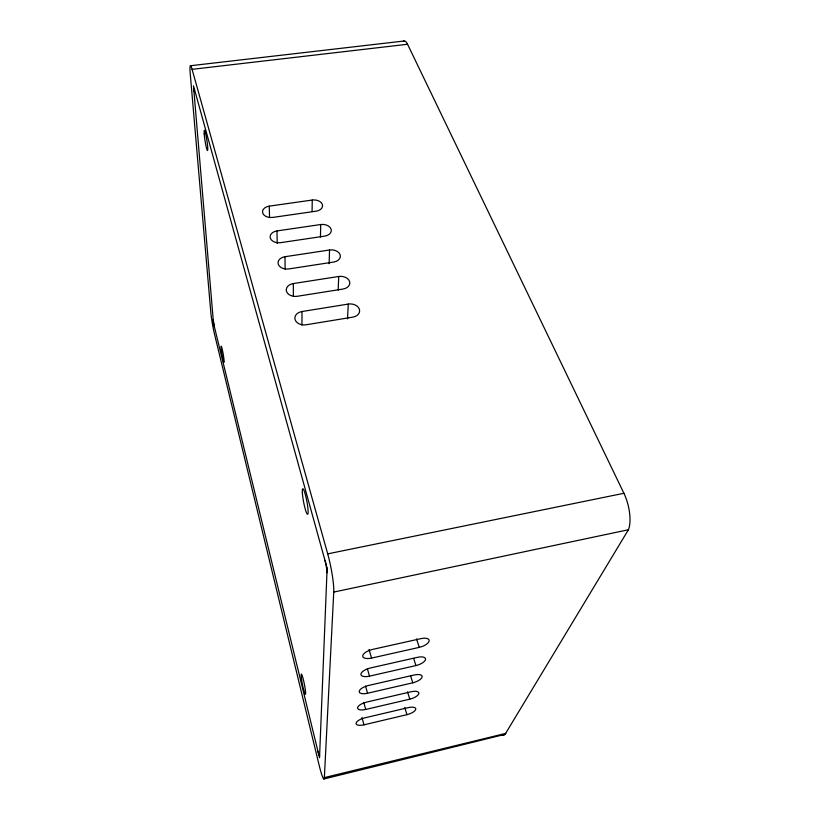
<?xml version="1.0" encoding="UTF-8"?>
<svg xmlns="http://www.w3.org/2000/svg" width="820" height="820" viewBox="0 0 820 820"><rect width="100%" height="100%" fill="white"/><g stroke="black" fill="none" stroke-linecap="round" stroke-linejoin="round"><path stroke-width="1.23" d="M301.944 325.099L302.006 311.528L348.274 304.066A9.122 6.683 3.2 0 1 359.355 309.181A9.122 6.683 3.2 0 1 352.805 317.145L306.127 324.781A9.215 6.785 0.8 0 1 295.077 319.615A9.215 6.785 0.8 0 1 302.006 311.528M312.092 211.355L312.246 200.039L269.267 206.138A8.518 5.771 0 0 0 262.677 212.964A8.518 5.771 0 0 0 272.773 217.423L316.1 211.181A8.436 5.689 1.7 0 0 322.373 204.436A8.436 5.689 1.7 0 0 312.246 200.039M320.456 237.062L320.722 224.526L276.976 230.933A8.682 5.996 0.1 0 0 270.292 238.046A8.682 5.996 0.1 0 0 280.614 242.669L324.74 236.119A8.6 5.925 2 0 0 331.075 229.087A8.6 5.925 2 0 0 320.722 224.526M329.127 263.722L329.537 249.987L284.981 256.721A8.846 6.242 0.3 0 0 278.226 264.142A8.846 6.242 0.3 0 0 288.784 268.929L333.719 262.041A8.764 6.16 2.3 0 0 340.126 254.723A8.764 6.16 2.3 0 0 329.537 249.987M338.168 290.136L338.721 276.483L293.324 283.566A9.03 6.509 0.5 0 0 286.477 291.305A9.03 6.509 0.5 0 0 297.27 296.286L343.067 289.029A8.938 6.416 2.7 0 0 349.545 281.393A8.938 6.416 2.7 0 0 338.721 276.483M505.807 733.377L324.361 777.616L333.75 592.071A27.941 3.751 78.8 0 0 327.703 553.869L192.085 69.341L407.55 44.259L623.907 493.281A26.517 10.188 76.4 0 1 628.407 529.751L505.079 734.32L323.849 779M347.526 318.867L348.274 304.066M502.383 735.068L501.235 735.376L505.079 734.32M502.568 735.345L504.259 734.925M363.977 724.829L406.935 714.681A8.579 3.229 -17.5 0 0 415.781 709.228A8.579 3.229 -17.5 0 0 408.227 707.639L364.777 717.848A8.671 3.27 -16.7 0 0 356.023 723.312A8.671 3.27 -16.7 0 0 363.977 724.829L361.989 717.531M365.72 709.454L409.774 699.163A8.805 3.393 -17.6 0 0 418.866 693.495A8.805 3.393 -17.6 0 0 411.127 691.752L366.56 702.104A8.887 3.444 -16.8 0 0 357.571 707.773A8.887 3.444 -16.8 0 0 365.72 709.454L363.783 702.443M367.555 693.248L412.767 682.814A9.04 3.577 -17.8 0 0 422.115 676.92A9.04 3.577 -17.8 0 0 414.192 675.003L368.436 685.499A9.133 3.628 -16.9 0 0 359.201 691.393A9.133 3.628 -16.9 0 0 367.555 693.248L365.556 686.114M369.492 676.151L415.914 665.573A9.287 3.782 -17.9 0 0 425.539 659.444A9.287 3.782 -17.9 0 0 417.431 657.332L370.425 667.972A9.379 3.833 -16.9 0 0 360.913 674.112A9.379 3.833 -16.9 0 0 369.492 676.151L367.432 668.905M371.542 658.091L419.245 647.37A9.543 3.997 -18 0 0 429.157 640.973A9.543 3.997 -18 0 0 420.844 638.647L372.526 649.43A9.645 4.059 -17 0 0 362.737 655.846A9.645 4.059 -17 0 0 371.542 658.091L369.061 649.481M333.75 592.071L628.407 529.751M327.703 553.869L623.907 493.281M190.414 65.743L404.065 41.01M416.55 638.893L419.245 647.37M413.68 658.429L415.914 665.573M410.594 675.782L412.767 682.814M407.55 691.844L409.774 699.163M404.783 707.486L406.935 714.681M214.45 327.036L213.22 319.708M269.267 206.138L269.555 217.474M276.976 230.933L277.211 243.489M284.981 256.721L285.124 269.226M293.324 283.566L293.375 295.989M192.085 69.341A20.223 1.804 81.4 0 0 190.291 74.292L210.781 311.989A15.744 1.22 80.3 0 0 214.409 333.719L319.216 765.501A21.556 2.019 78.3 0 0 324.361 777.616M403.44 41.349A19.485 5.043 84.3 0 1 407.55 44.259M193.94 91.215A6.724 0.605 81.4 0 1 194.555 89.708M324.966 560.367A9.204 1.22 78.9 0 1 326.944 572.832M319.626 755.179A7.175 0.676 78.3 0 1 317.934 751.284M327.129 568.178L319.523 757.793L213.518 323.244L193.479 85.813L327.129 568.178M204.221 134.111A10.24 0.953 81.2 0 0 207.337 150.429A10.24 0.953 81.2 0 0 206.281 136.735A10.24 0.953 81.2 0 0 204.221 134.111M221.246 349.853A8.159 0.656 80.2 0 0 223.901 362.358A8.159 0.656 80.2 0 0 222.568 350.806A8.159 0.656 80.2 0 0 221.246 349.853M301.422 678.417A10.332 0.974 78.7 0 0 305.317 694.355A10.332 0.974 78.7 0 0 303.462 680.036A10.332 0.974 78.7 0 0 301.422 678.417M302.365 493.066A13.007 1.66 79.3 0 0 307.192 514.068A13.007 1.66 79.3 0 0 306.055 497.484A13.007 1.66 79.3 0 0 302.365 493.066"/></g></svg>
